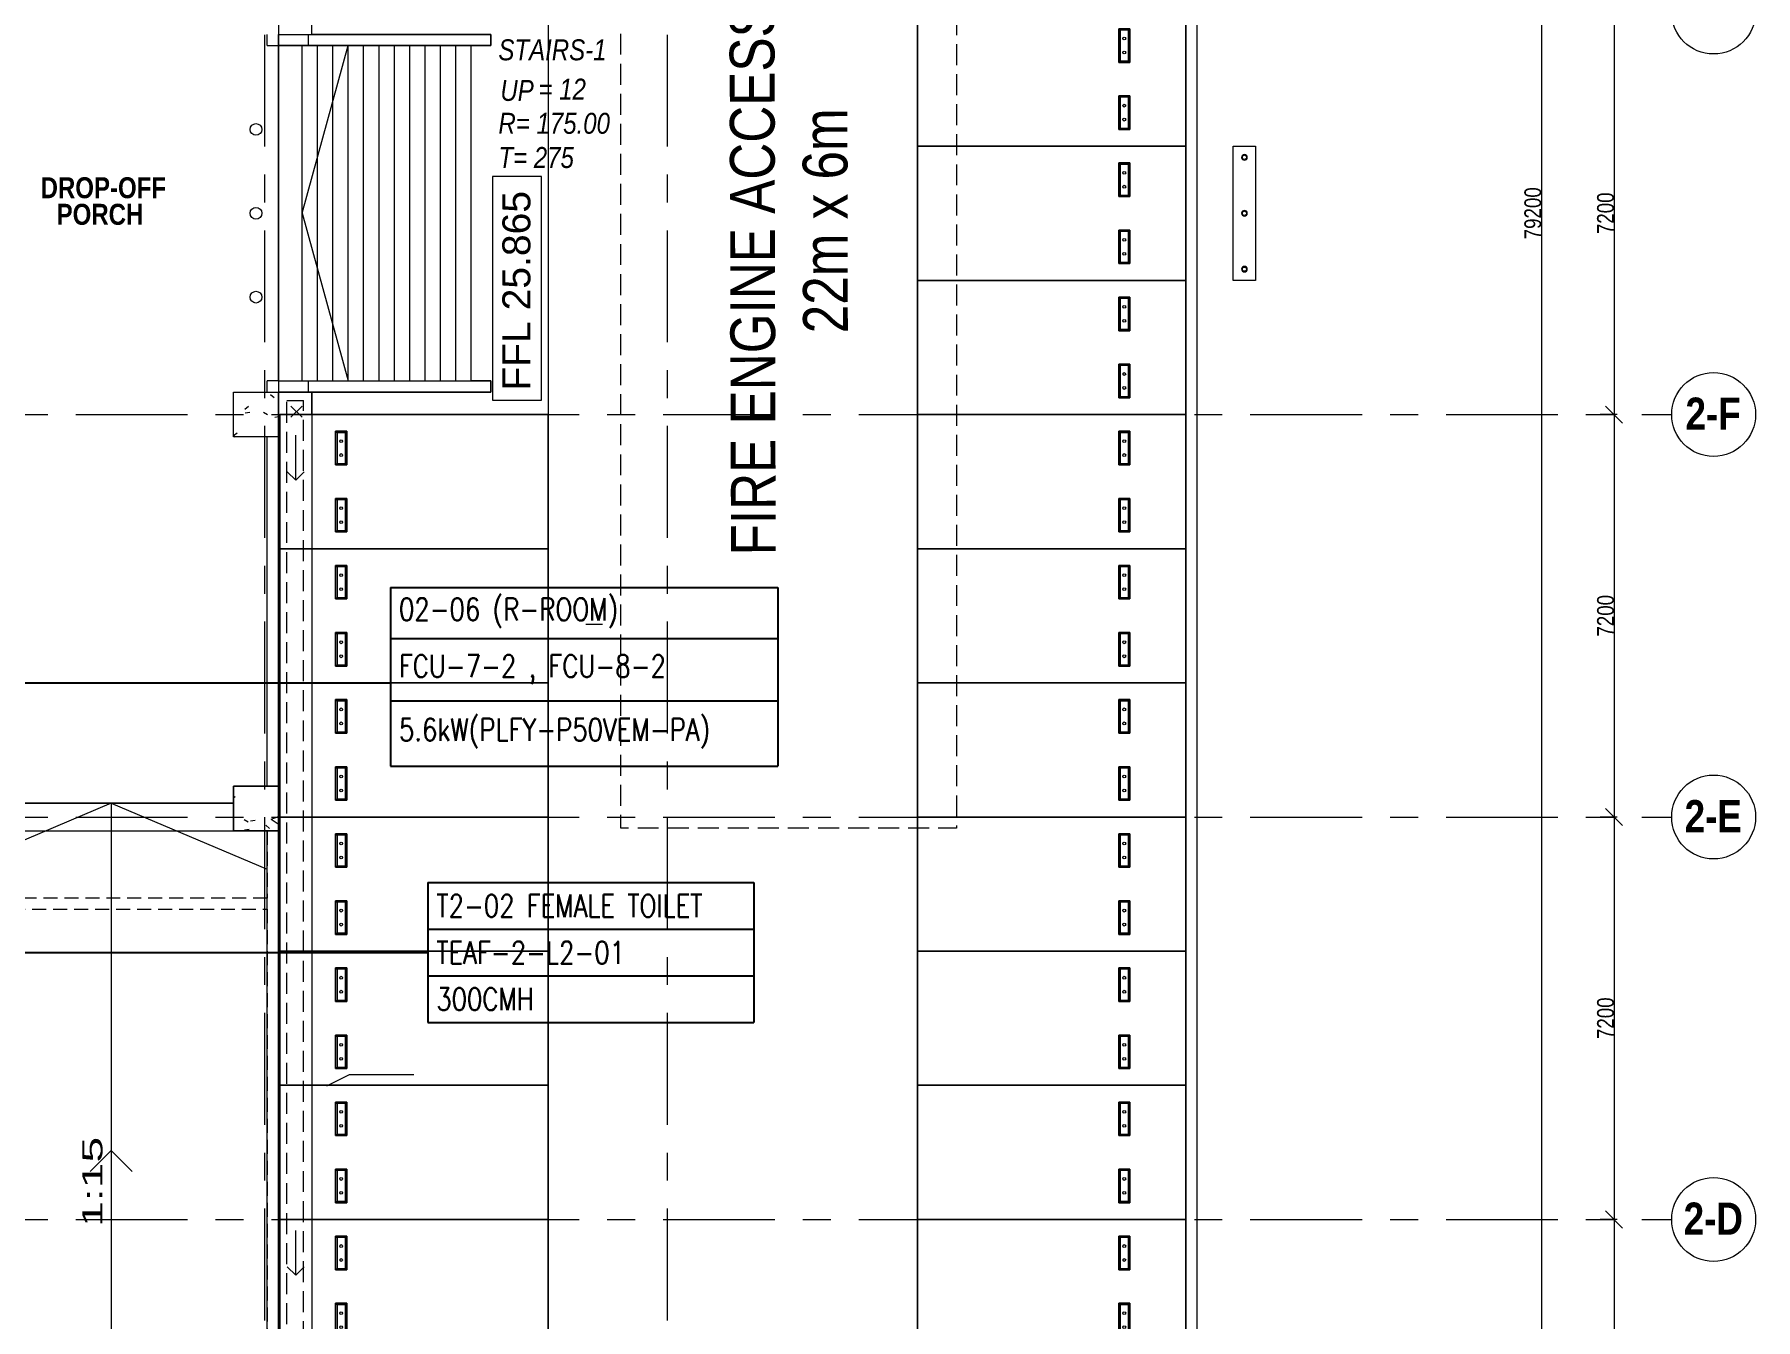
# Model space of a CAD drawing. Header units: millimetres. Extents: x 50620 to 404449, y -131543 to 97.
# Drawn here: x 373676 to 404449, y -87389 to -64398 of the extents above; entities that cross this region are included whole.
import ezdxf

# ---------------------------------------------------------------- set-up
doc = ezdxf.new("R2010")
doc.units = ezdxf.units.MM
for name, pattern in [('DASHED', [0.75, 0.5, -0.25]), ('IDA - Grid Line', [3500, 2000, -500, 500, -500]), ('IDA - Hidden 065', [537.5, 375, -162.5])]:
    doc.linetypes.add(name, pattern=pattern)
doc.layers.get('Defpoints').update_dxf_attribs({"color": 130})
for name, color, linetype, lineweight in [('1599_DB_A_BLK2_HQ_R21-2ND STOREY 20230517--$0$S-_COLN----_E', 8, 'Continuous', 9), ('A-_ANOT----_D', 8, 'Continuous', 9), ('A-_ANOT----_D-1', 8, 'Continuous', 0), ('A-_COLN----_E', 8, 'Continuous', 9), ('A-_DETA----_E-1', 8, 'Continuous', 9), ('A-_DETA----_E-10', 8, 'IDA - Hidden 065', 9), ('A-_DETA----_E-2', 8, 'IDA - Hidden 065', 9), ('A-_FLOR----_E', 8, 'Continuous', 9), ('A-_HANR----_E3', 8, 'Continuous', 9), ('A-_ROOMNAME_A', 8, 'Continuous', 9), ('A-_WALL----_E', 8, 'Continuous', 9), ('C-PRKG-____-OTLN', 8, 'Continuous', 0), ('C-PRKG-____-OTLN-1', 8, 'Continuous', 0), ('FURNITURE', 8, 'Continuous', 9), ('M-_ARCHI', 8, 'Continuous', 5), ('M_ACMV_ANNOTATION', 7, 'Continuous', 20), ('Retaining Walls', 8, 'Continuous', 5), ('S-_ANOTGRID_E', 8, 'Continuous', 5), ('S-_COLN----_E-1', 8, 'Continuous', 5), ('S-_COLN----_E-2', 8, 'Continuous', 5), ('S-_STRC----_A', 8, 'Continuous', 5), ('S-_STRC----_A-1', 8, 'Continuous', 5), ('S-_STRC----_E', 8, 'Continuous', 5)]:
    doc.layers.add(name, color=color, linetype=linetype, lineweight=lineweight)
doc.layers.add('C-PRKG-____-OTLN-2', color=7, linetype='Continuous', lineweight=0, true_color=0x999999)
doc.layers.add('S-_ANOTGRID_E-1', color=9, linetype='IDA - Grid Line', lineweight=5, true_color=0x808080)
doc.styles.add('Arial', font='arial.ttf', dxfattribs={"width": 0.8, "height": 300})
doc.styles.add('Arial Narrow', font='ARIALN.TTF', dxfattribs={"height": 100})
doc.styles.add('Arial Narrow_1', font='ARIALN.TTF', dxfattribs={"width": 2, "height": 300})
doc.styles.add('Arial Narrow_B', font='ARIALNB.TTF', dxfattribs={"height": 150})
doc.styles.add('Arial Narrow_B_2', font='ARIALNB.TTF', dxfattribs={"height": 500})
doc.styles.add('Arial Narrow_B_I', font='ARIALNBI.TTF', dxfattribs={"height": 375})
doc.styles.add('Arial Narrow_I', font='ARIALNI.TTF', dxfattribs={"height": 1.5})
doc.styles.add('Arial Narrow_I_1', font='ARIALNI.TTF', dxfattribs={"height": 375})
doc.styles.add('Arial_4', font='arial.ttf', dxfattribs={"height": 500})
doc.styles.add('SIMPLEX', font='simplex.shx', dxfattribs={"width": 0.8})
doc.styles.get("Standard").update_dxf_attribs({"font": 'arial.ttf'})
doc.dimstyles.new('IDA_-_Arial_-_2_5mm_-_Black_-_Diagonal', dxfattribs={"dimscale": 304.8, "dimtxt": 300, "dimasz": 1, "dimexe": 0.82021, "dimexo": 0.410105, "dimgap": 0, "dimtad": 1, "dimdec": 0, "dimzin": 0, "dimdsep": 46, "dimtxsty": 'Arial', "dimblk1": 'OBLIQUE', "dimblk2": 'OBLIQUE', "dimsah": 1, "dimcen": 0.09, "dimdle": 0.82021, "dimadec": 6, "dimazin": 0, "dimtfac": 1, "dimtdec": 0, "dimtmove": 0, "dimatfit": 2, "dimfxl": 1, "dimtvp": 1, "dimtolj": 1, "dimtzin": 0, "dimarcsym": 2})
doc.dimstyles.get("Standard").update_dxf_attribs({"dimtxt": 200, "dimasz": 150, "dimexe": 0.18, "dimexo": 0.0625, "dimgap": 10, "dimtad": 1, "dimtih": 1, "dimtoh": 1, "dimdec": 0, "dimzin": 0, "dimdsep": 46, "dimtxsty": 'Standard', "dimcen": 0.09, "dimclrd": 256, "dimclre": 256, "dimclrt": 256, "dimadec": 0, "dimazin": 0, "dimtfac": 1, "dimtdec": 0, "dimtofl": 0, "dimtmove": 0, "dimatfit": 3, "dimfxl": 1, "dimtolj": 1, "dimtzin": 0, "dimarcsym": 1})

# ---------------------------------------------------------------- blocks, each defined once
blk = doc.blocks.new('*T65')
at = {"layer": 'M_ACMV_ANNOTATION', "color": 0, "linetype": 'ByBlock', "lineweight": -2, "transparency": 16777216}
for p, q in [((0, 0), (6921, 0)), ((0, 0), (0, -3193)), ((6921, 0), (6921, -3193)), ((0, -910), (6921, -910)), ((0, -2024), (6921, -2024)), ((0, -3193), (6921, -3193))]:
    blk.add_line(p, q, dxfattribs=at)
at = {"layer": 'M_ACMV_ANNOTATION', "transparency": 16777216, "char_height": 400, "width": 6620.92, "attachment_point": 4, "style": 'SIMPLEX'}
for s, insert in [('02-06 (R-ROOM)', (150, -455)), ('{\\Fsimplex|c0;FCU-7-2 , FCU-8-2}', (150, -1467)), ('{\\Fsimplex|c0;5.6kW(PLFY-P50VEM-PA)}', (150, -2608))]:
    blk.add_mtext(s, dxfattribs=dict(at, insert=insert))
blk = doc.blocks.new('*T70')
at = {"layer": 'M_ACMV_ANNOTATION', "color": 0, "linetype": 'ByBlock', "lineweight": -2, "transparency": 16777216}
for p, q in [((0, 0), (5824, 0)), ((0, 0), (0, -2505)), ((5824, 0), (5824, -2505)), ((0, -838), (5824, -838)), ((0, -1671), (5824, -1671)), ((0, -2505), (5824, -2505))]:
    blk.add_line(p, q, dxfattribs=at)
at = {"layer": 'M_ACMV_ANNOTATION', "transparency": 16777216, "char_height": 400, "width": 5524.03, "attachment_point": 4, "style": 'SIMPLEX'}
for s, insert in [('T2-02 FEMALE TOILET', (150, -419)), ('TEAF-2-L2-01', (150, -1255)), ('{\\Fsimplex|c0;300CMH}', (150, -2088))]:
    blk.add_mtext(s, dxfattribs=dict(at, insert=insert))
blk = doc.blocks.new('1599_DRAINAGE_SITE_2ND STY_dwg__U4-9002809-BLK 2 2ND STOREY PLAN')
at = {"layer": 'A-_DETA----_E-1'}
blk.add_line((0, -400), (0, 400), dxfattribs=at)
at = {"layer": 'A-_DETA----_E-1', "flags": 128}
blk.add_lwpolyline([(-150, -251), (0, -400), (150, -251)], dxfattribs=at)
blk = doc.blocks.new('1599_DRAINAGE_SITE_2ND STY_dwg_DRAIN_Summit-9002827-BLK 2 2ND STOREY PLAN')
at = {"layer": 'A-_DETA----_E-1'}
for p, q in [((-99, 99), (99, -99)), ((99, 99), (-99, -99))]:
    blk.add_line(p, q, dxfattribs=at)
blk = doc.blocks.new('Grid - 3_0mm Dia-3628821-BLK 2 2ND STOREY PLAN')
at = {"layer": 'S-_ANOTGRID_E'}
blk.add_circle((0, 0), 3, dxfattribs=at)
blk = doc.blocks.new('_Oblique')
at = {"color": 0, "linetype": 'ByBlock', "lineweight": -2}
blk.add_line((-0.5, -0.5), (0.5, 0.5), dxfattribs=at)
blk = doc.blocks.new('*D441')
at = {"layer": 'A-_ANOT----_D', "color": 0, "lineweight": -2, "transparency": 16777216}
for p, q in [((16985, -36000), (16683, -36000)), ((16933, -35750), (16933, -43450)), ((16985, -43200), (16683, -43200))]:
    blk.add_line(p, q, dxfattribs=at)
at = {"layer": 'Defpoints', "color": 0, "transparency": 16777216}
for p in [(17110, -36000), (16933, -43200), (17110, -43200)]:
    blk.add_point(p, dxfattribs=at)
at = {"layer": 'A-_ANOT----_D', "color": 0, "lineweight": -2, "transparency": 16777216, "xscale": 304.8, "yscale": 304.8, "zscale": 304.8}
for p, rotation in [((16933, -36000), 90.00001134780761), ((16933, -43200), 270.0000113478076)]:
    blk.add_blockref('_Oblique', p, dxfattribs=dict(at, rotation=rotation))
at = {"layer": 'A-_ANOT----_D', "color": 0, "lineweight": 5, "transparency": 16777216, "insert": (16780, -39600), "char_height": 300, "width": 1900.66, "attachment_point": 5, "rotation": 90, "style": 'Arial'}
blk.add_mtext('\\A1;7200', dxfattribs=at)
blk = doc.blocks.new('*D442')
at = {"layer": 'A-_ANOT----_D', "color": 0, "lineweight": -2, "transparency": 16777216}
for p, q in [((16933, -42950), (16933, -50650)), ((16985, -43200), (16683, -43200)), ((16985, -50400), (16683, -50400))]:
    blk.add_line(p, q, dxfattribs=at)
at = {"layer": 'Defpoints', "color": 0, "transparency": 16777216}
for p in [(17110, -43200), (16933, -50400), (17110, -50400)]:
    blk.add_point(p, dxfattribs=at)
at = {"layer": 'A-_ANOT----_D', "color": 0, "lineweight": -2, "transparency": 16777216, "xscale": 304.8, "yscale": 304.8, "zscale": 304.8}
for p, rotation in [((16933, -43200), 90.00001134780761), ((16933, -50400), 270.0000113478076)]:
    blk.add_blockref('_Oblique', p, dxfattribs=dict(at, rotation=rotation))
at = {"layer": 'A-_ANOT----_D', "color": 0, "lineweight": 5, "transparency": 16777216, "insert": (16780, -46800), "char_height": 300, "width": 1900.66, "attachment_point": 5, "rotation": 90, "style": 'Arial'}
blk.add_mtext('\\A1;7200', dxfattribs=at)
blk = doc.blocks.new('*D443')
at = {"layer": 'A-_ANOT----_D', "color": 0, "lineweight": -2, "transparency": 16777216}
for p, q in [((16933, -50150), (16933, -57850)), ((16985, -50400), (16683, -50400)), ((16985, -57600), (16683, -57600))]:
    blk.add_line(p, q, dxfattribs=at)
at = {"layer": 'Defpoints', "color": 0, "transparency": 16777216}
for p in [(17110, -50400), (16933, -57600), (17110, -57600)]:
    blk.add_point(p, dxfattribs=at)
at = {"layer": 'A-_ANOT----_D', "color": 0, "lineweight": -2, "transparency": 16777216, "xscale": 304.8, "yscale": 304.8, "zscale": 304.8}
for p, rotation in [((16933, -50400), 90.00001134780761), ((16933, -57600), 270.0000113478076)]:
    blk.add_blockref('_Oblique', p, dxfattribs=dict(at, rotation=rotation))
at = {"layer": 'A-_ANOT----_D', "color": 0, "lineweight": 5, "transparency": 16777216, "insert": (16780, -54000), "char_height": 300, "width": 1900.66, "attachment_point": 5, "rotation": 90, "style": 'Arial'}
blk.add_mtext('\\A1;7200', dxfattribs=at)
blk = doc.blocks.new('*D444')
at = {"layer": 'A-_ANOT----_D', "color": 0, "lineweight": -2, "transparency": 16777216}
for p, q in [((16933, -57350), (16933, -65050)), ((16985, -57600), (16683, -57600)), ((16985, -64800), (16683, -64800))]:
    blk.add_line(p, q, dxfattribs=at)
at = {"layer": 'Defpoints', "color": 0, "transparency": 16777216}
for p in [(17110, -57600), (16933, -64800), (17110, -64800)]:
    blk.add_point(p, dxfattribs=at)
at = {"layer": 'A-_ANOT----_D', "color": 0, "lineweight": -2, "transparency": 16777216, "xscale": 304.8, "yscale": 304.8, "zscale": 304.8}
for p, rotation in [((16933, -57600), 90.00001134780761), ((16933, -64800), 270.0000113478076)]:
    blk.add_blockref('_Oblique', p, dxfattribs=dict(at, rotation=rotation))
at = {"layer": 'A-_ANOT----_D', "color": 0, "lineweight": 5, "transparency": 16777216, "insert": (16780, -61200), "char_height": 300, "width": 1900.66, "attachment_point": 5, "rotation": 90, "style": 'Arial'}
blk.add_mtext('\\A1;7200', dxfattribs=at)
blk = doc.blocks.new('*D447')
at = {"layer": 'A-_ANOT----_D', "color": 0, "lineweight": -2, "transparency": 16777216}
for p, q in [((15685, 0), (15383, 0)), ((15633, 250), (15633, -79450)), ((15685, -79200), (15383, -79200))]:
    blk.add_line(p, q, dxfattribs=at)
at = {"layer": 'Defpoints', "color": 0, "transparency": 16777216}
for p in [(15810, 0), (15633, -79200), (15810, -79200)]:
    blk.add_point(p, dxfattribs=at)
at = {"layer": 'A-_ANOT----_D', "color": 0, "lineweight": -2, "transparency": 16777216, "xscale": 304.8, "yscale": 304.8, "zscale": 304.8}
for p, rotation in [((15633, 0), 90.00001134780761), ((15633, -79200), 270.0000113478076)]:
    blk.add_blockref('_Oblique', p, dxfattribs=dict(at, rotation=rotation))
at = {"layer": 'A-_ANOT----_D', "color": 0, "lineweight": 5, "transparency": 16777216, "insert": (15480, -39600), "char_height": 300, "width": 2375.82, "attachment_point": 5, "rotation": 90, "style": 'Arial'}
blk.add_mtext('\\A1;79200', dxfattribs=at)
blk = doc.blocks.new('Spot Elevations - 16L x 3_5H - FFL - Magentar-4680237-BLK 2 2ND STOREY PLAN')
at = {"layer": 'A-_ANOT----_D-1'}
for p, q in [((16, 3.5), (0, 3.5)), ((0, 3.5), (0, 0)), ((16, 0), (16, 3.5)), ((0, 0), (16, 0))]:
    blk.add_line(p, q, dxfattribs=at)
blk = doc.blocks.new('IDA - Stair Detail Tag - UP_Total No of Riser - Riser Height - Tread Depth-258127-BLK 2 2ND STOREY PLAN')
at = {"layer": 'S-_STRC----_A-1', "insert": (0.03, -0.49), "char_height": 1.5, "width": 2.9662, "attachment_point": 1, "style": 'Arial Narrow_I'}
blk.add_mtext('UP', dxfattribs=at)
blk = doc.blocks.new('IDA - Parking Lots - 4800L X 2400W - Non Perforated-V1481-SITE_2ND STOREY PLAN')
at = {"layer": 'C-PRKG-____-OTLN'}
for p, q in [((900, -1000), (300, -1000)), ((300, -1000), (300, -1200)), ((300, -1000), (900, -1000)), ((300, -1000), (325, -1025)), ((300, -1200), (300, -1000)), ((325, -1175), (300, -1200)), ((300, -1200), (900, -1200)), ((900, -1200), (300, -1200)), ((875, -1025), (325, -1025)), ((325, -1025), (325, -1175)), ((325, -1175), (875, -1175)), ((900, -1000), (875, -1025)), ((875, -1175), (875, -1025)), ((900, -1200), (875, -1175)), ((900, -1200), (900, -1000)), ((900, -1000), (900, -1200)), ((1500, -1000), (2100, -1000)), ((1500, -1000), (1525, -1025)), ((1500, -1200), (1500, -1000)), ((2100, -1000), (1500, -1000)), ((1500, -1000), (1500, -1200)), ((1500, -1200), (1525, -1175)), ((2100, -1200), (1500, -1200)), ((1500, -1200), (2100, -1200)), ((2075, -1025), (1525, -1025)), ((1525, -1025), (1525, -1175)), ((1525, -1175), (2075, -1175)), ((2100, -1000), (2075, -1025)), ((2075, -1175), (2075, -1025)), ((2075, -1175), (2100, -1200)), ((2100, -1000), (2100, -1200)), ((2100, -1200), (2100, -1000))]:
    blk.add_line(p, q, dxfattribs=at)
for centre in [(475, -1100), (725, -1100), (1675, -1100), (1925, -1100)]:
    blk.add_circle(centre, 25, dxfattribs=at)
at = {"layer": 'C-PRKG-____-OTLN-1'}
for p, q in [((2400, 0), (0, 0)), ((0, 0), (0, -4800)), ((0, -4800), (0, 0)), ((0, 0), (2400, 0)), ((2400, -4800), (2400, 0)), ((2400, 0), (2400, -4800)), ((300, -1200), (300, -1000)), ((300, -1000), (900, -1000)), ((900, -1200), (300, -1200)), ((900, -1000), (900, -1200)), ((1500, -1200), (1500, -1000)), ((1500, -1000), (2100, -1000)), ((2100, -1200), (1500, -1200)), ((2100, -1000), (2100, -1200)), ((0, -4800), (2400, -4800)), ((2400, -4800), (0, -4800))]:
    blk.add_line(p, q, dxfattribs=at)
blk = doc.blocks.new('IDA - Parking Lots - 4800L X 2400W - Non Perforated-V1493-SITE_2ND STOREY PLAN')
at = {"layer": 'C-PRKG-____-OTLN'}
for p, q in [((2400, 0), (0, 0)), ((0, 0), (0, -4800)), ((2400, -4800), (2400, 0)), ((900, -1000), (300, -1000)), ((300, -1000), (300, -1200)), ((300, -1000), (900, -1000)), ((300, -1000), (325, -1025)), ((300, -1200), (300, -1000)), ((325, -1175), (300, -1200)), ((300, -1200), (900, -1200)), ((900, -1200), (300, -1200)), ((875, -1025), (325, -1025)), ((325, -1025), (325, -1175)), ((325, -1175), (875, -1175)), ((900, -1000), (875, -1025)), ((875, -1175), (875, -1025)), ((900, -1200), (875, -1175)), ((900, -1200), (900, -1000)), ((900, -1000), (900, -1200)), ((1500, -1000), (2100, -1000)), ((1500, -1000), (1525, -1025)), ((1500, -1200), (1500, -1000)), ((2100, -1000), (1500, -1000)), ((1500, -1000), (1500, -1200)), ((1500, -1200), (1525, -1175)), ((2100, -1200), (1500, -1200)), ((1500, -1200), (2100, -1200)), ((2075, -1025), (1525, -1025)), ((1525, -1025), (1525, -1175)), ((1525, -1175), (2075, -1175)), ((2100, -1000), (2075, -1025)), ((2075, -1175), (2075, -1025)), ((2075, -1175), (2100, -1200)), ((2100, -1000), (2100, -1200)), ((2100, -1200), (2100, -1000)), ((0, -4800), (2400, -4800))]:
    blk.add_line(p, q, dxfattribs=at)
for centre in [(475, -1100), (725, -1100), (1675, -1100), (1925, -1100)]:
    blk.add_circle(centre, 25, dxfattribs=at)
at = {"layer": 'C-PRKG-____-OTLN-1'}
for p, q in [((0, -4800), (0, 0)), ((300, -1200), (300, -1000)), ((300, -1000), (900, -1000)), ((900, -1200), (300, -1200)), ((900, -1000), (900, -1200)), ((1500, -1200), (1500, -1000)), ((1500, -1000), (2100, -1000)), ((2100, -1200), (1500, -1200)), ((2100, -1000), (2100, -1200))]:
    blk.add_line(p, q, dxfattribs=at)
at = {"layer": 'C-PRKG-____-OTLN-2'}
for p, q in [((0, 0), (2400, 0)), ((2400, 0), (2400, -4800)), ((2400, -4800), (0, -4800))]:
    blk.add_line(p, q, dxfattribs=at)
blk = doc.blocks.new('IDA - Parking Lots - 4800L X 2400W - Non Perforated-V1488-SITE_2ND STOREY PLAN')
at = {"layer": 'C-PRKG-____-OTLN'}
for p, q in [((900, -1000), (300, -1000)), ((300, -1000), (300, -1200)), ((300, -1000), (900, -1000)), ((300, -1000), (325, -1025)), ((300, -1200), (300, -1000)), ((325, -1175), (300, -1200)), ((300, -1200), (900, -1200)), ((900, -1200), (300, -1200)), ((875, -1025), (325, -1025)), ((325, -1025), (325, -1175)), ((325, -1175), (875, -1175)), ((900, -1000), (875, -1025)), ((875, -1175), (875, -1025)), ((900, -1200), (875, -1175)), ((900, -1200), (900, -1000)), ((900, -1000), (900, -1200)), ((1500, -1000), (2100, -1000)), ((1500, -1000), (1525, -1025)), ((1500, -1200), (1500, -1000)), ((2100, -1000), (1500, -1000)), ((1500, -1000), (1500, -1200)), ((1500, -1200), (1525, -1175)), ((2100, -1200), (1500, -1200)), ((1500, -1200), (2100, -1200)), ((2075, -1025), (1525, -1025)), ((1525, -1025), (1525, -1175)), ((1525, -1175), (2075, -1175)), ((2100, -1000), (2075, -1025)), ((2075, -1175), (2075, -1025)), ((2075, -1175), (2100, -1200)), ((2100, -1000), (2100, -1200)), ((2100, -1200), (2100, -1000))]:
    blk.add_line(p, q, dxfattribs=at)
for centre in [(475, -1100), (725, -1100), (1675, -1100), (1925, -1100)]:
    blk.add_circle(centre, 25, dxfattribs=at)
at = {"layer": 'C-PRKG-____-OTLN-1'}
for p, q in [((2400, 0), (0, 0)), ((0, 0), (0, -4800)), ((0, -4800), (0, 0)), ((0, 0), (2400, 0)), ((2400, -4800), (2400, 0)), ((2400, 0), (2400, -4800)), ((300, -1200), (300, -1000)), ((300, -1000), (900, -1000)), ((900, -1200), (300, -1200)), ((900, -1000), (900, -1200)), ((1500, -1200), (1500, -1000)), ((1500, -1000), (2100, -1000)), ((2100, -1200), (1500, -1200)), ((2100, -1000), (2100, -1200)), ((0, -4800), (2400, -4800)), ((2400, -4800), (0, -4800))]:
    blk.add_line(p, q, dxfattribs=at)
blk = doc.blocks.new('IDA - Round Column - 75 Dia-8235332-BLK 3 1ST STOREY PLAN')
at = {"layer": 'A-_COLN----_E'}
for start, end in [(90, 180), (180, 0), (0, 90)]:
    blk.add_arc((0, 0), 37.5, start, end, dxfattribs=at)
blk = doc.blocks.new('IDA - Round Column - 75 Dia-8235549-BLK 3 1ST STOREY PLAN')
at = {"layer": 'A-_COLN----_E'}
for start, end in [(90, 180), (180, 0), (0, 90)]:
    blk.add_arc((0, 0), 37.5, start, end, dxfattribs=at)
blk = doc.blocks.new('ARCHI 2ND_2024 09 11')
at = {"layer": '1599_DB_A_BLK2_HQ_R21-2ND STOREY 20230517--$0$S-_COLN----_E', "lineweight": 5}
h = blk.add_hatch(dxfattribs=at)
h.set_pattern_fill('FP_2', color=8, style=0, pattern_type=2)
h.set_pattern_definition([(50, (-28420.7, -3975.3), (1821.84, -159.39), [190.5, -2095.5]), (355, (-28420.7, -3975.3), (-352.43, 1910.57), [152.4, -1676.4]), (100.451, (-28268.9, -3988.6), (1469.426, 1751.166), [161.9, -1780.9]), (46.184, (-28420.7, -3467.3), (2710.79, -420.43), [285.75, -3143.25]), (96.636, (-28194.8, -3502.4), (2374.03, 2474.28), [242.85, -2671.35]), (351.184, (-28420.7, -3467.3), (2374.05, 2474.25), [228.6, -2514.6]), (21, (-28166.7, -3594.3), (1516.143, -1022.65), [190.5, -2095.5]), (326, (-28166.7, -3594.3), (618.02, 1841.88), [152.4, -1676.4]), (71.451, (-28040.4, -3679.6), (2134.17, 819.21), [161.9, -1780.9]), (37.5, (-28420.7, -3975.34), (30.886, 845.55), [83.82, -1572.26, 83.82, -1617.98, -1682.75]), (37.5, (-28420.7, -3975.34), (30.886, 845.55), [-3357.88, 83.82, -1598.93]), (7.5, (-28420.7, -3975.3), (668.197, 1001.806), [83.82, -886.46, 83.82, -1534.16, -641.35]), (7.5, (-28420.7, -3975.3), (668.197, 1001.806), [-2588.26, 83.82, -557.53]), (327.5, (-28987.1, -3975.34), (1355.909, -57.29), [83.82, -551.18, 83.82, -1897.38, -2628.9]), (327.5, (-28987.1, -3975.34), (1355.909, -57.29), [-2616.2, 83.82, -2545.08]), (317.5, (-29241.1, -3975.3), (1481.293, 254.266), [83.82, -741.68, 83.82, -1231.9, -1866.9]), (317.5, (-29241.1, -3975.3), (1481.293, 254.266), [-2141.22, 83.82, -1783.08])])
h.paths.add_polyline_path([(-7750, -43600), (-6950, -43600), (-6950, -42800), (-7750, -42800)], flags=0)
h = blk.add_hatch(dxfattribs=at)
h.set_pattern_fill('FP_1', color=8, style=0, pattern_type=2)
h.set_pattern_definition([(50, (-28420.7, -3975.3), (1821.84, -159.39), [190.5, -2095.5]), (355, (-28420.7, -3975.3), (-352.43, 1910.57), [152.4, -1676.4]), (100.451, (-28268.9, -3988.6), (1469.426, 1751.166), [161.9, -1780.9]), (46.184, (-28420.7, -3467.3), (2710.79, -420.43), [285.75, -3143.25]), (96.636, (-28194.8, -3502.4), (2374.03, 2474.28), [242.85, -2671.35]), (351.184, (-28420.7, -3467.3), (2374.05, 2474.25), [228.6, -2514.6]), (21, (-28166.7, -3594.3), (1516.143, -1022.65), [190.5, -2095.5]), (326, (-28166.7, -3594.3), (618.02, 1841.88), [152.4, -1676.4]), (71.451, (-28040.4, -3679.6), (2134.17, 819.21), [161.9, -1780.9]), (37.5, (-28420.7, -3975.34), (30.886, 845.55), [83.82, -1572.26, 83.82, -1617.98, -1682.75]), (37.5, (-28420.7, -3975.34), (30.886, 845.55), [-3357.88, 83.82, -1598.93]), (7.5, (-28420.7, -3975.3), (668.197, 1001.806), [83.82, -886.46, 83.82, -1534.16, -641.35]), (7.5, (-28420.7, -3975.3), (668.197, 1001.806), [-2588.26, 83.82, -557.53]), (327.5, (-28987.1, -3975.34), (1355.909, -57.29), [83.82, -551.18, 83.82, -1897.38, -2628.9]), (327.5, (-28987.1, -3975.34), (1355.909, -57.29), [-2616.2, 83.82, -2545.08]), (317.5, (-29241.1, -3975.3), (1481.293, 254.266), [83.82, -741.68, 83.82, -1231.9, -1866.9]), (317.5, (-29241.1, -3975.3), (1481.293, 254.266), [-2141.22, 83.82, -1783.08])])
h.paths.add_polyline_path([(-7750, -50650), (-6950, -50650), (-6950, -49850), (-7750, -49850)], flags=0)
at = {"layer": 'S-_COLN----_E-2', "lineweight": 5}
h = blk.add_hatch(dxfattribs=at)
h.set_pattern_fill('FP_2', color=256, style=0, pattern_type=2)
h.set_pattern_definition([(50, (102886.4, 38752.4), (1821.84, -159.39), [190.5, -2095.5]), (355, (102886.4, 38752.4), (-352.428, 1910.567), [152.4, -1676.4]), (100.451, (103038.2, 38739.1), (1469.426, 1751.166), [161.9, -1780.9]), (46.184, (102886.4, 39260.4), (2710.79, -420.428), [285.75, -3143.25]), (96.636, (103112.3, 39225.3), (2374.026, 2474.276), [242.85, -2671.35]), (351.184, (102886.4, 39260.4), (2374.05, 2474.25), [228.6, -2514.6]), (21, (103140.4, 39133.4), (1516.144, -1022.652), [190.5, -2095.5]), (326, (103140.4, 39133.4), (618.02, 1841.88), [152.4, -1676.4]), (71.451, (103266.7, 39048.2), (2134.171, 819.212), [161.9, -1780.9]), (37.5, (102886.4, 38752.4), (30.886, 845.5504), [83.82, -1572.26, 83.82, -1617.98, -1682.75]), (37.5, (102886.4, 38752.4), (30.886, 845.5504), [-3357.88, 83.82, -1598.93]), (7.5, (102886.4, 38752.4), (668.1966, 1001.806), [83.82, -886.46, 83.82, -1534.16, -641.35]), (7.5, (102886.4, 38752.4), (668.1966, 1001.806), [-2588.26, 83.82, -557.53]), (327.5, (102319.95, 38752.4), (1355.9093, -57.2896), [83.82, -551.18, 83.82, -1897.38, -2628.9]), (327.5, (102319.95, 38752.4), (1355.9093, -57.2896), [-2616.2, 83.82, -2545.08]), (317.5, (102066, 38752.4), (1481.293, 254.266), [83.82, -741.68, 83.82, -1231.9, -1866.9]), (317.5, (102066, 38752.4), (1481.293, 254.266), [-2141.22, 83.82, -1783.08])])
h.paths.add_polyline_path([(-6950, -43600), (-6950, -42800), (-7750, -42800), (-7750, -43600), (-7150, -43600)])
h = blk.add_hatch(dxfattribs=at)
h.set_pattern_fill('FP_40', color=256, style=0, pattern_type=2)
h.set_pattern_definition([(50, (102886.4, 38752.4), (1821.841, -159.39), [190.5, -2095.5]), (355, (102886.4, 38752.4), (-352.428, 1910.567), [152.4, -1676.4]), (100.451, (103038.2, 38739.1), (1469.426, 1751.166), [161.9, -1780.9]), (46.184, (102886.4, 39260.4), (2710.79, -420.428), [285.75, -3143.25]), (96.636, (103112.3, 39225.3), (2374.026, 2474.276), [242.85, -2671.35]), (351.184, (102886.4, 39260.4), (2374.05, 2474.25), [228.6, -2514.6]), (21, (103140.4, 39133.4), (1516.143, -1022.652), [190.5, -2095.5]), (326, (103140.4, 39133.4), (618.02, 1841.88), [152.4, -1676.4]), (71.451, (103266.7, 39048.2), (2134.171, 819.212), [161.9, -1780.9]), (37.5, (102886.4, 38752.4), (30.886, 845.5504), [83.82, -1572.26, 83.82, -1617.98, -1682.75]), (37.5, (102886.4, 38752.4), (30.886, 845.5504), [-3357.88, 83.82, -1598.93]), (7.5, (102886.4, 38752.4), (668.1966, 1001.806), [83.82, -886.46, 83.82, -1534.16, -641.35]), (7.5, (102886.4, 38752.4), (668.1966, 1001.806), [-2588.26, 83.82, -557.53]), (327.5, (102319.95, 38752.4), (1355.9093, -57.2896), [83.82, -551.18, 83.82, -1897.38, -2628.9]), (327.5, (102319.95, 38752.4), (1355.9093, -57.2896), [-2616.2, 83.82, -2545.08]), (317.5, (102066, 38752.4), (1481.293, 254.266), [83.82, -741.68, 83.82, -1231.9, -1866.9]), (317.5, (102066, 38752.4), (1481.293, 254.266), [-2141.22, 83.82, -1783.08])])
h.paths.add_polyline_path([(-7750, -50650), (-6950, -50650), (-6950, -49850), (-7750, -49850), (-7750, -50150)])
at = {"color": 8, "lineweight": 5}
blk.add_line((-7150, -36600), (-7150, -36400), dxfattribs=at)
at = {"color": 8, "linetype": 'ByBlock', "lineweight": 5}
for p, q in [((-1451.6, -46949.3), (-1151.6, -46949.3)), ((-5676.6, -55009), (-4525, -55009))]:
    blk.add_line(p, q, dxfattribs=at)
at = {"color": 8, "lineweight": 5}
blk.add_lwpolyline([(10123.5, -38400), (10523.5, -38400), (10523.5, -40800), (10123.5, -40800)], close=True, dxfattribs=at)
at = {"color": 8, "linetype": 'ByBlock', "lineweight": 5}
blk.add_lwpolyline([(-6080.6, -55207.2), (-5676.6, -55009)], dxfattribs=at)
at = {"color": 8, "lineweight": 5}
for centre in [(-7350, -38100), (-7350, -39600), (-7350, -41100)]:
    blk.add_circle(centre, 105, dxfattribs=at)
at = {"layer": '1599_DB_A_BLK2_HQ_R21-2ND STOREY 20230517--$0$S-_COLN----_E', "color": 8, "lineweight": 5}
for p, q in [((-6950, -28550), (-6950, -50650)), ((-6950, -36400), (-6950, -36600)), ((-6950, -36400), (-3150, -36400)), ((-3150, -36600), (-6950, -36600)), ((-3150, -36400), (-3150, -36600)), ((-6950, -42600), (-7150, -42600)), ((-7150, -42800), (-7150, -42600)), ((-6950, -42600), (-6950, -42800)), ((-6950, -42600), (-3150, -42600)), ((-3150, -42600), (-3150, -42800)), ((-7750, -42800), (-6950, -42800)), ((-7750, -43600), (-7750, -42800)), ((-3150, -42800), (-6950, -42800)), ((-6950, -43600), (-6950, -42800)), ((-6950, -43600), (-7750, -43600)), ((-7150, -49850), (-7150, -43600)), ((-6950, -43600), (-6950, -49850)), ((-7750, -49850), (-7750, -50650)), ((-6950, -49850), (-7750, -49850)), ((-6950, -50650), (-6950, -49850)), ((-9937.5, -50150), (-12725, -51333.2)), ((-12725, -50150), (-7750, -50150)), ((-9937.5, -50150), (-7150, -51333.2)), ((-9937.5, -50150), (-9937.5, -81050)), ((-14125, -50650), (-6950, -50650)), ((-7750, -50650), (-6950, -50650)), ((-7150, -60044.8), (-7150, -50650)), ((-6950, -50650), (-6950, -60000))]:
    blk.add_line(p, q, dxfattribs=at)
at = {"layer": 'A-_ANOT----_D', "color": 8, "lineweight": 5}
blk.add_line((-9937.5, -56368), (-9937.5, -57600), dxfattribs=at)
blk.add_lwpolyline([(-9562.5, -56743), (-9937.5, -56368), (-10312.5, -56743)], dxfattribs=at)
at = {"layer": 'A-_COLN----_E', "color": 8, "lineweight": 5}
for centre, start, end in [((10323.5, -38600), 90, 180), ((10323.5, -38600), 180, 0), ((10323.5, -38600), 0, 90), ((10323.5, -39600), 90, 180), ((10323.5, -39600), 180, 0), ((10323.5, -39600), 0, 90), ((10323.5, -40600), 90, 180), ((10323.5, -40600), 180, 0), ((10323.5, -40600), 0, 90)]:
    blk.add_arc(centre, 50, start, end, dxfattribs=at)
at = {"layer": 'A-_DETA----_E-1', "color": 8, "lineweight": 5}
blk.add_line((-6800, -42950), (-6500, -42950), dxfattribs=at)
at = {"layer": 'A-_DETA----_E-1', "lineweight": 5}
for q in [(-12725, -51333.2), (-9937.5, -81050), (-7150, -51333.2)]:
    blk.add_line((-9937.5, -50150), q, dxfattribs=at)
at = {"layer": 'A-_DETA----_E-1', "color": 8, "lineweight": 5, "flags": 128}
for points in [[(-6950, -19200), (-6950, -36400), (-6350, -36400), (-6350, -19334.5)], [(-6950, -60000), (-6950, -42800), (-6350, -42800), (-6350, -59865.5)]]:
    blk.add_lwpolyline(points, dxfattribs=at)
at = {"layer": 'A-_DETA----_E-10', "lineweight": 5, "flags": 128}
blk.add_lwpolyline([(-825, -28600), (5175, -28600), (5175, -50600), (-825, -50600), (-825, -28600), (-825, 5862.5)], dxfattribs=at)
at = {"layer": 'A-_DETA----_E-2', "lineweight": 5}
for p in [(-6950, -28550), (-14125, -50650)]:
    blk.add_line(p, (-6950, -50650), dxfattribs=at)
at = {"layer": 'A-_DETA----_E-2', "color": 8, "lineweight": 5, "flags": 128}
for points in [[(-5102.4, -60750), (-6429.9, -60750), (-6800, -59966.4), (-6800, -42950)], [(-4802.4, -60450), (-6239.8, -60450), (-6500, -59899.1), (-6500, -42950)]]:
    blk.add_lwpolyline(points, dxfattribs=at)
at = {"layer": 'A-_FLOR----_E', "color": 8, "lineweight": 5}
for p, q in [((9275, -69600), (9275, -9600)), ((-6950, -19200), (-6950, -60000))]:
    blk.add_line(p, q, dxfattribs=at)
at = {"layer": 'A-_FLOR----_E', "lineweight": 5}
for p, q in [((-6950, -42600), (-6950, -36400)), ((-7750, -43600), (-7750, -42800)), ((-7750, -42800), (-7150, -42800)), ((-7150, -43600), (-7750, -43600)), ((-7750, -50150), (-7750, -49850)), ((-7750, -49850), (-7150, -49850)), ((-12725, -50150), (-7750, -50150)), ((-7750, -50150), (-12725, -50150)), ((-7750, -50650), (-7750, -50150)), ((-7150, -50650), (-7750, -50650))]:
    blk.add_line(p, q, dxfattribs=at)
at = {"layer": 'A-_HANR----_E3', "color": 8, "lineweight": 5}
blk.add_line((9475, -9400), (9475, -69800), dxfattribs=at)
blk.add_line((9475, -9400), (9475, -69800), dxfattribs=at)
blk.add_line((9475, -9400), (9475, -69800), dxfattribs=at)
at = {"layer": 'A-_WALL----_E', "lineweight": 5}
for p, q in [((-7150, -36600), (-3200, -36600)), ((-6950, -36400), (-6950, -36600)), ((-6950, -36400), (-3200, -36400)), ((-6414.5, -36400), (-6414.5, -36600)), ((-6950, -42600), (-6950, -42800)), ((-6950, -42600), (-6950, -42800)), ((-6950, -42600), (-3200, -42600)), ((-6414.5, -42600), (-6414.5, -42800)), ((-7150, -42800), (-6950, -42800)), ((-6950, -42800), (-3200, -42800)), ((-7150, -49850), (-7150, -43600)), ((-6950, -43600), (-7150, -43600)), ((-6950, -43600), (-6950, -49850)), ((-7150, -49850), (-6950, -49850)), ((-7150, -60044.8), (-7150, -50650)), ((-7150, -50650), (-6950, -50650)), ((-6950, -50650), (-6950, -60000))]:
    blk.add_line(p, q, dxfattribs=at)
at = {"layer": 'FURNITURE', "color": 8, "lineweight": 5}
blk.add_lwpolyline([(-6350, -36400), (-6350, -36000), (-2125, -36000), (-2125, -43200), (-6350, -43200), (-6350, -42800), (-3150, -42800), (-3150, -42600), (-3500, -42600), (-3500, -36600), (-3150, -36600), (-3150, -36400)], close=True, dxfattribs=at)
at = {"layer": 'Retaining Walls', "color": 8, "linetype": 'DASHED', "lineweight": 5, "ltscale": 500}
blk.add_lwpolyline([(-6950, -50650), (-7150, -50650), (-7150, -51850), (-12925, -51850), (-12925, -52150), (-12725, -52150), (-12725, -52050), (-11925, -52050), (-11925, -53190), (-12725, -53190), (-12725, -52950), (-12925, -52950), (-12925, -72000), (-12725, -72000), (-12725, -53390), (-11725, -53390), (-11725, -52050), (-7150, -52050), (-7150, -60044.8), (-6725, -60944.8), (-6725, -72000), (-6525, -72000), (-6525, -60900), (-6950, -60000)], close=True, dxfattribs=at)
at = {"layer": 'S-_ANOTGRID_E-1', "color": 8, "lineweight": 5}
for p, q in [((-7200, 26594.8), (-7200, -83806.9)), ((0, 26594.8), (0, -83806.9)), ((0, 26594.8), (0, -83806.9)), ((-38572.1, -43200), (17962.1, -43200)), ((-38572.1, -50400), (17962.1, -50400)), ((-38572.1, -57600), (17962.1, -57600))]:
    blk.add_line(p, q, dxfattribs=at)
at = {"layer": 'S-_COLN----_E-1', "lineweight": 5}
for p, q in [((-7750, -43600), (-7750, -42800)), ((-7750, -42800), (-6950, -42800)), ((-6950, -43600), (-6950, -42800)), ((-6950, -43600), (-7750, -43600)), ((-6950, -49850), (-7750, -49850)), ((-7750, -49850), (-7750, -50650)), ((-6950, -50650), (-6950, -49850)), ((-7750, -50650), (-6950, -50650))]:
    blk.add_line(p, q, dxfattribs=at)
at = {"layer": 'S-_STRC----_A', "lineweight": 5}
for q in [(-5700, -36600), (-5700, -42600)]:
    blk.add_line((-6525, -39600), q, dxfattribs=at)
at = {"layer": 'S-_STRC----_E', "color": 8, "lineweight": 5}
for p, q in [((-6525, -36600), (-6950, -36600)), ((-6525, -42600), (-6525, -36600)), ((-6250, -42600), (-6250, -36600)), ((-5975, -42600), (-5975, -36600)), ((-5700, -42600), (-5700, -36600)), ((-5425, -42600), (-5425, -36600)), ((-5150, -42600), (-5150, -36600)), ((-4875, -42600), (-4875, -36600)), ((-4600, -42600), (-4600, -36600)), ((-4325, -42600), (-4325, -36600)), ((-4050, -42600), (-4050, -36600)), ((-3775, -42600), (-3775, -36600)), ((-3500, -42600), (-3500, -36600)), ((-6950, -42600), (-6525, -42600))]:
    blk.add_line(p, q, dxfattribs=at)
at = {"color": 8, "lineweight": 5, "xscale": -1, "rotation": 180}
blk.add_blockref('1599_DRAINAGE_SITE_2ND STY_dwg_DRAIN_Summit-9002827-BLK 2 2ND STOREY PLAN', (-6625, -43150), dxfattribs=at)
at = {"color": 8, "lineweight": 5, "extrusion": (5.42101e-20, -1.69407e-21, -1), "xscale": -1, "zscale": -1, "rotation": 359.999999999939}
for p in [(6639.8, -43972), (6639.8, -58195.8)]:
    blk.add_blockref('1599_DRAINAGE_SITE_2ND STY_dwg__U4-9002809-BLK 2 2ND STOREY PLAN', p, dxfattribs=at)
at = {"layer": 'A-_ANOT----_D-1', "color": 8, "lineweight": 5, "xscale": 249.9999999999999, "yscale": 249.9999999999999, "zscale": 249.9999999999999, "rotation": 90.0000000000586}
blk.add_blockref('Spot Elevations - 16L x 3_5H - FFL - Magentar-4680237-BLK 2 2ND STOREY PLAN', (-2246.5, -42942.6), dxfattribs=at)
at = {"layer": 'A-_COLN----_E', "color": 8, "lineweight": 5, "xscale": -1}
for name, p in [('IDA - Round Column - 75 Dia-8235332-BLK 3 1ST STOREY PLAN', (10323.5, -38600)), ('IDA - Round Column - 75 Dia-8235549-BLK 3 1ST STOREY PLAN', (10323.5, -39600)), ('IDA - Round Column - 75 Dia-8235332-BLK 3 1ST STOREY PLAN', (10323.5, -40600))]:
    blk.add_blockref(name, p, dxfattribs=at)
at = {"layer": 'C-PRKG-____-OTLN-1', "color": 8, "lineweight": 5, "rotation": 270.0000000000582}
for p in [(9275, -36000), (9275, -38400), (9275, -40800), (9275, -43200), (9275, -45600), (9275, -48000), (9275, -50400), (9275, -52800), (9275, -55200), (9275, -57600)]:
    blk.add_blockref('IDA - Parking Lots - 4800L X 2400W - Non Perforated-V1481-SITE_2ND STOREY PLAN', p, dxfattribs=at)
at = {"layer": 'C-PRKG-____-OTLN-2', "color": 8, "lineweight": 5, "rotation": 90.0000000000585}
for name, p in [('IDA - Parking Lots - 4800L X 2400W - Non Perforated-V1493-SITE_2ND STOREY PLAN', (-6925, -45600)), ('IDA - Parking Lots - 4800L X 2400W - Non Perforated-V1488-SITE_2ND STOREY PLAN', (-6925, -48000)), ('IDA - Parking Lots - 4800L X 2400W - Non Perforated-V1488-SITE_2ND STOREY PLAN', (-6925, -50400)), ('IDA - Parking Lots - 4800L X 2400W - Non Perforated-V1488-SITE_2ND STOREY PLAN', (-6925, -52800)), ('IDA - Parking Lots - 4800L X 2400W - Non Perforated-V1488-SITE_2ND STOREY PLAN', (-6925, -55200)), ('IDA - Parking Lots - 4800L X 2400W - Non Perforated-V1488-SITE_2ND STOREY PLAN', (-6925, -57600)), ('IDA - Parking Lots - 4800L X 2400W - Non Perforated-V1488-SITE_2ND STOREY PLAN', (-6925, -60000))]:
    blk.add_blockref(name, p, dxfattribs=at)
at = {"layer": 'S-_ANOTGRID_E', "color": 8, "lineweight": 5, "xscale": 249.9999999999999, "yscale": 249.9999999999999, "zscale": 249.9999999999999}
for p, rotation in [((18712.1, -36000), 270.0000000000575), ((18712.1, -43200), 270.0000000000577), ((18712.1, -50400), 270.0000000000575), ((18712.1, -57600), 270.0000000000575)]:
    blk.add_blockref('Grid - 3_0mm Dia-3628821-BLK 2 2ND STOREY PLAN', p, dxfattribs=dict(at, rotation=rotation))
at = {"layer": 'S-_STRC----_A-1', "color": 8, "lineweight": 5, "xscale": 249.9999999999999, "yscale": 249.9999999999999, "zscale": 249.9999999999999}
blk.add_blockref('IDA - Stair Detail Tag - UP_Total No of Riser - Riser Height - Tread Depth-258127-BLK 2 2ND STOREY PLAN', (-2987.2, -37092), dxfattribs=at)
at = {"layer": 'A-_ANOT----_D', "color": 8, "lineweight": 5, "insert": (-10456.5, -57733.8), "char_height": 361.52, "width": 963.444, "attachment_point": 1, "rotation": 90, "line_spacing_factor": 0.974696, "style": 'Arial Narrow_1'}
blk.add_mtext('1:15', dxfattribs=at)
at = {"layer": 'A-_ANOT----_D-1', "color": 8, "lineweight": 5, "insert": (-2944.1, -42772.9), "char_height": 500, "width": 4272.668, "attachment_point": 1, "rotation": 90, "line_spacing_factor": 0.941778, "style": 'Arial_4'}
blk.add_mtext('FFL 25.865', dxfattribs=at)
at = {"layer": 'A-_DETA----_E-10', "lineweight": 5, "insert": (1128.1, -39738.9), "char_height": 800, "width": 14403.249, "attachment_point": 2, "rotation": 90.14316, "line_spacing_factor": 0.974696, "style": 'Arial Narrow'}
blk.add_mtext('FIRE ENGINE ACCESSWAY\\P22m x 6m', dxfattribs=at)
at = {"layer": 'A-_ROOMNAME_A', "color": 8, "lineweight": 5, "char_height": 375, "width": 2465.189, "attachment_point": 7, "style": 'Arial Narrow_B_2'}
for s, insert in [('DROP-OFF', (-11200.5, -39335.7)), ('PORCH', (-10914.4, -39810.9))]:
    blk.add_mtext(s, dxfattribs=dict(at, insert=insert))
at = {"layer": 'S-_ANOTGRID_E', "color": 8, "lineweight": 5, "char_height": 575, "attachment_point": 1, "style": 'Arial Narrow_B'}
for s, insert, width in [('2-F', (18209.4, -42897.6), 1182.489), ('2-E', (18193.2, -50097.6), 1222.573), ('2-D', (18175.7, -57297.6), 1262.658)]:
    blk.add_mtext(s, dxfattribs=dict(at, insert=insert, width=width))
at = {"layer": 'S-_STRC----_A-1', "color": 8, "lineweight": 5, "char_height": 375, "attachment_point": 1}
for s, insert, width, style in [('STAIRS-1', (-3015, -36488), 2425.105, 'Arial Narrow_B_I'), ('      = 12', (-3015, -37191.1), 1883.966, 'Arial Narrow_I_1'), ('R= 175.00', (-3015, -37803), 2465.189, 'Arial Narrow_I_1'), ('T= 275', (-3015, -38414.8), 1663.502, 'Arial Narrow_I_1')]:
    blk.add_mtext(s, dxfattribs=dict(at, insert=insert, width=width, style=style))
at = {"layer": 'A-_ANOT----_D', "color": 8, "lineweight": 5}
for base, p1, p2, override, picture, middle in [((15633.2, -79200), (15809.9, 0), (15809.9, -79200), {"dimpost": '<>', "dimfxl": 79200}, '*D447', (15480, -39600)), ((16933.2, -43200), (17109.9, -36000), (17109.9, -43200), {"dimpost": '<>', "dimfxl": 7200}, '*D441', (16780, -39600)), ((16933.2, -50400), (17109.9, -43200), (17109.9, -50400), {"dimpost": '<>', "dimfxl": 7200}, '*D442', (16780, -46800)), ((16933.2, -57600), (17109.9, -50400), (17109.9, -57600), {"dimpost": '<>', "dimfxl": 7200}, '*D443', (16780, -54000)), ((16933.2, -64800), (17109.9, -57600), (17109.9, -64800), {"dimpost": '<>', "dimfxl": 7200}, '*D444', (16780, -61200))]:
    dim = blk.add_linear_dim(base=base, p1=p1, p2=p2, angle=90, dimstyle='IDA_-_Arial_-_2_5mm_-_Black_-_Diagonal', override=override, dxfattribs=at)
    dim.commit()
    dim.dimension.update_dxf_attribs({"geometry": picture, "text_midpoint": middle})

msp = doc.modelspace()

# ---------------------------------------------------------------- block references
at = {"layer": 'M-_ARCHI', "lineweight": 5, "extrusion": (0.000419962, 1.0854e-05, 1), "rotation": 359.9999887056363}
msp.add_blockref('ARCHI 2ND_2024 09 11', (384987, -27998, 422), dxfattribs=at)

# ---------------------------------------------------------------- next in the draw order: block references
for name, p in [('*T65', (380044, -74293, 263)), ('*T70', (380712, -79568))]:
    msp.add_blockref(name, p)

# ---------------------------------------------------------------- next in the draw order: leaders
at = {"layer": 'M_ACMV_ANNOTATION'}
for points, override in [([(359732, -80959, 272), (372262, -75998, 266), (380044, -75998, 263)], {"dimasz": 300, "dimtad": 0, "dimldrblk": 'DotBlank', "dimfxl": 100, "dimarcsym": 2}), ([(364437, -83086, 7), (370837, -80820, 4), (380712, -80820)], {"dimasz": 300, "dimtad": 0, "dimfxl": 100, "dimarcsym": 2})]:
    msp.add_leader(points, dimstyle='Standard', override=override, dxfattribs=at)

doc.saveas('drawing.dxf')
